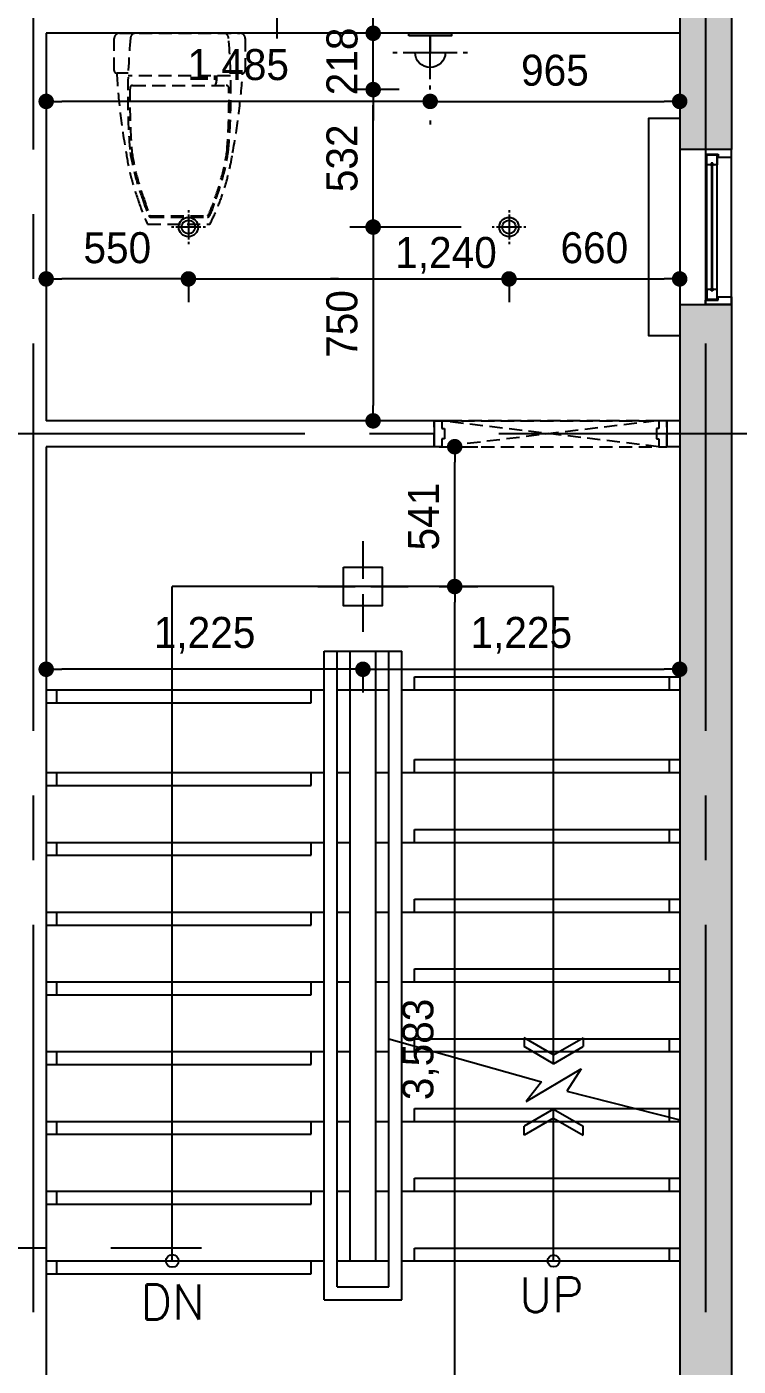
# Model space of a CAD drawing. Header units: millimetres. Extents: x -224448 to 1592092, y -164641 to 319001.
# Drawn here: x 99600 to 102351, y 154292 to 159476 of the extents above; entities that cross this region are included whole.
import ezdxf
from ezdxf.enums import TextEntityAlignment as Align

# ---------------------------------------------------------------- set-up
doc = ezdxf.new("R2010")
doc.units = ezdxf.units.MM
doc.linetypes.add('CENTER2', pattern=[1.125, 0.75, -0.125, 0.125, -0.125])
doc.linetypes.add('HIDDEN', pattern=[9.525, 6.35, -3.175])
doc.layers.get('Defpoints').update_dxf_attribs({"color": 35})
for name, color, linetype in [('ARREA', 1, 'Continuous'), ('DIM', 3, 'Continuous'), ('I-CL-LIT', 7, 'Continuous'), ('I-LIGHT', 1, 'Continuous'), ('I_CON', 2, 'Continuous'), ('I_FUR', 6, 'Continuous'), ('I_HAT', 8, 'Continuous'), ('I_WALL', 3, 'Continuous'), ('I_WIN', 5, 'Continuous'), ('LIG', 6, 'Continuous')]:
    doc.layers.add(name, color=color, linetype=linetype)
doc.styles.add('IABU-글꼴스타일', font='')
doc.styles.add('ROMANS', font='romans', dxfattribs={"height": 135})
doc.styles.get('IABU-글꼴스타일').set_extended_font_data('HY울릉도L')
doc.dimstyles.new('IABC-100 (SUB)', dxfattribs={"dimscale": 60, "dimtxt": 2, "dimasz": 1, "dimexe": 1.5, "dimexo": 2, "dimgap": 1, "dimtad": 1, "dimdec": 0, "dimdsep": 46, "dimlunit": 6, "dimtxsty": 'IABU-글꼴스타일', "dimblk": '1234_Dot', "dimcen": 1, "dimclrd": 4, "dimclre": 4, "dimclrt": 7, "dimadec": 0, "dimazin": 0, "dimtfac": 1, "dimtdec": 0, "dimtix": 1, "dimtmove": 2, "dimatfit": 3, "dimldrblk": '1234_Dot', "dimfxl": 2, "dimtolj": 1, "dimtzin": 0, "dimarcsym": 0})

# ---------------------------------------------------------------- blocks, each defined once
blk = doc.blocks.new('ff')
at = {"layer": 'I_WIN', "linetype": 'Continuous'}
for p, q in [((43740, 8610), (43710, 8610)), ((43710, 8610), (43710, 8519.1)), ((43740, 8559.1), (43740, 8610)), ((44280, 8561.1), (44280, 8610)), ((44280, 8610), (44310, 8610)), ((44310, 8610), (44310, 8519.1)), ((44310, 8610), (44310, 8519)), ((43727.4, 8510.1), (43727.4, 8559.1)), ((43727.4, 8559.1), (43740, 8559.1)), ((43730.7, 8514.8), (43730.7, 8554.8)), ((43730.7, 8554.8), (43768.7, 8554.8)), ((44289.3, 8554.8), (43730.7, 8554.8)), ((43768.7, 8554.8), (43768.7, 8540.1)), ((44289.3, 8554.8), (44251.3, 8554.8)), ((44251.3, 8554.8), (44251.3, 8540.1)), ((44289.3, 8554.8), (44251.3, 8554.8)), ((44251.3, 8554.8), (44251.3, 8540.1)), ((44280, 8559), (44280, 8561.1)), ((44292.6, 8559), (44280, 8559)), ((44289.3, 8514.8), (44289.3, 8554.8)), ((44289.3, 8514.8), (44289.3, 8554.8)), ((44292.6, 8510), (44292.6, 8559)), ((43710, 8519.1), (43710, 8510.1)), ((43710, 8510.1), (43727.4, 8510.1)), ((43768.7, 8514.8), (43730.7, 8514.8)), ((44289.3, 8514.8), (43730.7, 8514.8)), ((43768.7, 8540.1), (43763.2, 8538.3)), ((43763.2, 8538.3), (43763.2, 8531.9)), ((44256.8, 8537.1), (43763.2, 8537.1)), ((43763.2, 8533.1), (44256.8, 8533.1)), ((43763.2, 8531.9), (43768.7, 8530.1)), ((43768.7, 8540.9), (43771.5, 8539.5)), ((43768.7, 8529.3), (43771.5, 8530.7)), ((43768.7, 8530.1), (43768.7, 8514.8)), ((43771.5, 8539.5), (43772, 8538.5)), ((43771.5, 8530.7), (43772, 8531.7)), ((43772, 8538.5), (43772.5, 8537.1)), ((43772, 8531.7), (43772.5, 8533.1)), ((44248, 8538.5), (44247.5, 8537.1)), ((44248, 8538.5), (44247.5, 8537.1)), ((44248, 8531.7), (44247.5, 8533.1)), ((44248, 8531.7), (44247.5, 8533.1)), ((44248.5, 8539.5), (44248, 8538.5)), ((44248.5, 8539.5), (44248, 8538.5)), ((44248.5, 8530.7), (44248, 8531.7)), ((44248.5, 8530.7), (44248, 8531.7)), ((44251.3, 8540.9), (44248.5, 8539.5)), ((44251.3, 8540.9), (44248.5, 8539.5)), ((44251.3, 8529.3), (44248.5, 8530.7)), ((44251.3, 8529.3), (44248.5, 8530.7)), ((44251.3, 8540.1), (44256.8, 8538.3)), ((44251.3, 8540.1), (44256.8, 8538.3)), ((44256.8, 8531.9), (44251.3, 8530.1)), ((44256.8, 8531.9), (44251.3, 8530.1)), ((44251.3, 8530.1), (44251.3, 8514.8)), ((44251.3, 8530.1), (44251.3, 8514.8)), ((44251.3, 8514.8), (44289.3, 8514.8)), ((44251.3, 8514.8), (44289.3, 8514.8)), ((44254.8, 8537.1), (44254.8, 8533.1)), ((44254.8, 8537.1), (44254.8, 8533.1)), ((44256.8, 8538.3), (44256.8, 8531.9)), ((44256.8, 8538.3), (44256.8, 8531.9)), ((44310, 8510), (44292.6, 8510)), ((44310, 8519.1), (44310, 8510.1)), ((44310, 8519), (44310, 8510))]:
    blk.add_line(p, q, dxfattribs=at)
blk.add_lwpolyline([(44310, 8610), (43710, 8610), (43710, 8510.1), (44310, 8510.1)], dxfattribs=at)
blk = doc.blocks.new('j 10')
at = {"layer": 'I_FUR', "color": 8, "linetype": 'HIDDEN', "ltscale": 8}
for p, q in [((300474.4, 48441.6), (300574.4, 48441.6)), ((300474.4, 48411.6), (300474.4, 48441.6)), ((300474.4, 48441.6), (300474.4, 48441.6)), ((300574.4, 48441.6), (300574.4, 48411.6)), ((300474.4, 48411.6), (300474.4, 47571.6)), ((300504.4, 48411.6), (300474.4, 48411.6)), ((300474.4, 47571.6), (300574.4, 48411.6)), ((300574.4, 47581.6), (300474.4, 48411.6)), ((300504.4, 48401.6), (300504.4, 48411.6)), ((300544.4, 48401.6), (300504.4, 48401.6)), ((300574.4, 48411.6), (300544.4, 48411.6)), ((300544.4, 48411.6), (300544.4, 48401.6)), ((300574.4, 47571.6), (300574.4, 48411.6)), ((300574.4, 48411.6), (300574.4, 47581.6)), ((300504.4, 47571.6), (300474.4, 47571.6)), ((300474.4, 47571.6), (300474.4, 47541.6)), ((300474.4, 47541.6), (300574.4, 47541.6)), ((300474.4, 47541.6), (300474.4, 47541.6)), ((300544.4, 47581.6), (300504.4, 47581.6)), ((300504.4, 47581.6), (300504.4, 47571.6)), ((300544.4, 47571.6), (300544.4, 47581.6)), ((300574.4, 47571.6), (300544.4, 47571.6)), ((300574.4, 47541.6), (300574.4, 47571.6))]:
    blk.add_line(p, q, dxfattribs=at)
blk = doc.blocks.new('l2')
blk.add_circle((354296.1, 53893.4), 37.5)
at = {"layer": 'I-CL-LIT', "color": 1}
for p, q in [((354296.1, 53959), (354296.1, 53950.3)), ((354296.1, 53941.5), (354296.1, 53845.2)), ((354239.2, 53893.4), (354230.5, 53893.4)), ((354344.3, 53893.4), (354248, 53893.4)), ((354361.8, 53893.4), (354353.1, 53893.4)), ((354296.1, 53836.4), (354296.1, 53827.7))]:
    blk.add_line(p, q, dxfattribs=at)
blk.add_circle((354296.1, 53893.4), 26.3, dxfattribs=at)
blk = doc.blocks.new('j855')
at = {"layer": 'I-LIGHT'}
for p, q in [((96735.3, 140572.4), (96735.3, 140427.4)), ((96560.3, 140397.4), (96705.3, 140397.4)), ((96735.3, 140398.4), (96735.3, 140396.4)), ((96765.3, 140397.4), (96910.3, 140397.4)), ((96735.3, 140367.4), (96735.3, 140222.4))]:
    blk.add_line(p, q, dxfattribs=at)
at = {"layer": 'I-LIGHT', "ltscale": 50}
blk.add_lwpolyline([(96660.3, 140472.4), (96810.3, 140472.4), (96810.3, 140322.4), (96660.3, 140322.4)], close=True, dxfattribs=at)
at = {"layer": 'I-LIGHT'}
blk.add_lwpolyline([(96736.3, 140397.4), (96735.3, 140397.4), (96734.3, 140397.4)], dxfattribs=at)
blk = doc.blocks.new('B-03')
at = {"layer": 'LIG', "color": 1}
for p, q in [((0, 218.1), (0, 202.1)), ((0, 178.1), (0, 10)), ((-144, 74.1), (-128, 74.1)), ((-104, 74.1), (104, 74.1)), ((128, 74.1), (144, 74.1))]:
    blk.add_line(p, q, dxfattribs=at)
at = {"layer": 'LIG', "color": 6}
for p, q in [((-58.5, 73.9), (58.5, 73.9)), ((0, 10), (0, 73.9))]:
    blk.add_line(p, q, dxfattribs=at)
at = {"layer": 'LIG', "color": 3}
blk.add_lwpolyline([(-82.7, 10), (-82.7, 0), (82.7, 0), (82.7, 10)], close=True, dxfattribs=at)
at = {"layer": 'LIG', "color": 6}
blk.add_arc((0, 73.9), 58.5, 0, 180, dxfattribs=at)
blk = doc.blocks.new('j512')
at = {"layer": 'LIG'}
blk.add_blockref('B-03', (99844, 140240), dxfattribs=at)
blk = doc.blocks.new('1234_Dot')
at = {"color": 0, "linetype": 'ByBlock', "lineweight": -2}
blk.add_line((-0.5, 0), (-1, 0), dxfattribs=at)
at = {"color": 0, "linetype": 'ByBlock', "const_width": 0.5}
blk.add_lwpolyline([(-0.25, 0, 1), (0.25, 0, 1)], format="xyb", close=True, dxfattribs=at)
blk = doc.blocks.new('*D591')
at = {"layer": 'Defpoints', "color": 0, "ltscale": 50, "transparency": 16777216}
for p in [(101074.9, 157309.3), (101254.8, 157309.3), (101074.9, 153726.6)]:
    blk.add_point(p, dxfattribs=at)
at = {"layer": 'DIM', "color": 4, "lineweight": -2, "ltscale": 50, "transparency": 16777216}
for p, q in [((101194.9, 157309.3), (101344.8, 157309.3)), ((101254.8, 153786.6), (101254.8, 157249.3)), ((101194.9, 153726.6), (101344.8, 153726.6))]:
    blk.add_line(p, q, dxfattribs=at)
at = {"layer": 'DIM', "color": 4, "lineweight": -2, "ltscale": 50, "transparency": 16777216, "xscale": 60, "yscale": 60, "zscale": 60}
for p, rotation in [((101254.8, 157309.3), 90), ((101254.8, 153726.6), 270)]:
    blk.add_blockref('1234_Dot', p, dxfattribs=dict(at, rotation=rotation))
at = {"layer": 'DIM', "color": 7, "ltscale": 50, "transparency": 16777216, "insert": (101123.4, 155517.9), "char_height": 120, "attachment_point": 5, "rotation": 90, "style": 'IABU-글꼴스타일'}
blk.add_mtext('\\A1;3,583', dxfattribs=at)
blk = doc.blocks.new('*D592')
at = {"layer": 'Defpoints', "color": 0, "ltscale": 50, "transparency": 16777216}
for p in [(101074.9, 157850.5), (101254.8, 157850.5), (101074.9, 157309.3)]:
    blk.add_point(p, dxfattribs=at)
at = {"layer": 'DIM', "color": 4, "lineweight": -2, "ltscale": 50, "transparency": 16777216}
for p, q in [((101194.9, 157850.5), (101344.8, 157850.5)), ((101254.8, 157369.3), (101254.8, 157790.5)), ((101194.9, 157309.3), (101344.8, 157309.3))]:
    blk.add_line(p, q, dxfattribs=at)
at = {"layer": 'DIM', "color": 4, "lineweight": -2, "ltscale": 50, "transparency": 16777216, "xscale": 60, "yscale": 60, "zscale": 60}
for p, rotation in [((101254.8, 157850.5), 90), ((101254.8, 157309.3), 270)]:
    blk.add_blockref('1234_Dot', p, dxfattribs=dict(at, rotation=rotation))
at = {"layer": 'DIM', "color": 7, "ltscale": 50, "transparency": 16777216, "insert": (101134.8, 157579.9), "char_height": 120, "attachment_point": 5, "rotation": 90, "style": 'IABU-글꼴스타일'}
blk.add_mtext('\\A1;541', dxfattribs=at)
blk = doc.blocks.new('*D595')
at = {"layer": 'Defpoints', "color": 0, "ltscale": 50, "transparency": 16777216}
for p in [(101160, 159232.4), (102124.9, 159232.4), (102124.9, 159186.8)]:
    blk.add_point(p, dxfattribs=at)
at = {"layer": 'DIM', "color": 4, "lineweight": -2, "ltscale": 50, "transparency": 16777216}
for p, q in [((101220, 159186.8), (102064.9, 159186.8)), ((101160, 159112.4), (101160, 159096.8)), ((102124.9, 159112.4), (102124.9, 159096.8))]:
    blk.add_line(p, q, dxfattribs=at)
at = {"layer": 'DIM', "color": 4, "lineweight": -2, "ltscale": 50, "transparency": 16777216, "xscale": 60, "yscale": 60, "zscale": 60, "rotation": 180}
blk.add_blockref('1234_Dot', (101160, 159186.8), dxfattribs=at)
at = {"layer": 'DIM', "color": 4, "lineweight": -2, "ltscale": 50, "transparency": 16777216, "xscale": 60, "yscale": 60, "zscale": 60}
blk.add_blockref('1234_Dot', (102124.9, 159186.8), dxfattribs=at)
at = {"layer": 'DIM', "color": 7, "ltscale": 50, "transparency": 16777216, "insert": (101642.4, 159306.8), "char_height": 120, "attachment_point": 5, "style": 'IABU-글꼴스타일'}
blk.add_mtext('\\A1;965', dxfattribs=at)
blk = doc.blocks.new('*D596')
at = {"layer": 'Defpoints', "color": 0, "ltscale": 50, "transparency": 16777216}
for p in [(99674.9, 159232.4), (101160, 159232.4), (99674.9, 159186.8)]:
    blk.add_point(p, dxfattribs=at)
at = {"layer": 'DIM', "color": 4, "lineweight": -2, "ltscale": 50, "transparency": 16777216}
for p, q in [((101100, 159186.8), (99734.9, 159186.8)), ((99674.9, 159112.4), (99674.9, 159096.8)), ((101160, 159112.4), (101160, 159096.8))]:
    blk.add_line(p, q, dxfattribs=at)
at = {"layer": 'DIM', "color": 4, "lineweight": -2, "ltscale": 50, "transparency": 16777216, "xscale": 60, "yscale": 60, "zscale": 60, "rotation": 180}
blk.add_blockref('1234_Dot', (99674.9, 159186.8), dxfattribs=at)
at = {"layer": 'DIM', "color": 4, "lineweight": -2, "ltscale": 50, "transparency": 16777216, "xscale": 60, "yscale": 60, "zscale": 60}
blk.add_blockref('1234_Dot', (101160, 159186.8), dxfattribs=at)
at = {"layer": 'DIM', "color": 7, "ltscale": 50, "transparency": 16777216, "insert": (100417.4, 159318.2), "char_height": 120, "attachment_point": 5, "style": 'IABU-글꼴스타일'}
blk.add_mtext('\\A1;1,485', dxfattribs=at)
blk = doc.blocks.new('*D597')
at = {"layer": 'Defpoints', "color": 0, "ltscale": 50, "transparency": 16777216}
for p in [(100939.6, 159450.5), (101242.7, 159450.5), (101160, 159232.4)]:
    blk.add_point(p, dxfattribs=at)
at = {"layer": 'DIM', "color": 4, "lineweight": -2, "ltscale": 50, "transparency": 16777216}
for p, q in [((100939.6, 159510.5), (100939.6, 159570.5)), ((101122.7, 159450.5), (100849.6, 159450.5)), ((100939.6, 159232.4), (100939.6, 159450.5)), ((101040, 159232.4), (100849.6, 159232.4)), ((100939.6, 159172.4), (100939.6, 159112.4))]:
    blk.add_line(p, q, dxfattribs=at)
at = {"layer": 'DIM', "color": 4, "lineweight": -2, "ltscale": 50, "transparency": 16777216, "xscale": 60, "yscale": 60, "zscale": 60}
for p, rotation in [((100939.6, 159450.5), 270), ((100939.6, 159232.4), 90)]:
    blk.add_blockref('1234_Dot', p, dxfattribs=dict(at, rotation=rotation))
at = {"layer": 'DIM', "color": 7, "ltscale": 50, "transparency": 16777216, "insert": (100819.6, 159341.5), "char_height": 120, "attachment_point": 5, "rotation": 90, "style": 'IABU-글꼴스타일'}
blk.add_mtext('\\A1;218', dxfattribs=at)
blk = doc.blocks.new('*D598')
at = {"layer": 'Defpoints', "color": 0, "ltscale": 50, "transparency": 16777216}
for p in [(100939.6, 159232.4), (101160, 159232.4), (101399.2, 158700.5)]:
    blk.add_point(p, dxfattribs=at)
at = {"layer": 'DIM', "color": 4, "lineweight": -2, "ltscale": 50, "transparency": 16777216}
for p, q in [((101040, 159232.4), (100849.6, 159232.4)), ((100939.6, 158760.5), (100939.6, 159172.4)), ((101279.2, 158700.5), (100849.6, 158700.5))]:
    blk.add_line(p, q, dxfattribs=at)
at = {"layer": 'DIM', "color": 4, "lineweight": -2, "ltscale": 50, "transparency": 16777216, "xscale": 60, "yscale": 60, "zscale": 60}
for p, rotation in [((100939.6, 159232.4), 90), ((100939.6, 158700.5), 270)]:
    blk.add_blockref('1234_Dot', p, dxfattribs=dict(at, rotation=rotation))
at = {"layer": 'DIM', "color": 7, "ltscale": 50, "transparency": 16777216, "insert": (100819.6, 158966.5), "char_height": 120, "attachment_point": 5, "rotation": 90, "style": 'IABU-글꼴스타일'}
blk.add_mtext('\\A1;532', dxfattribs=at)
blk = doc.blocks.new('*D599')
at = {"layer": 'Defpoints', "color": 0, "ltscale": 50, "transparency": 16777216}
for p in [(101399.2, 158700.5), (100939.1, 157950.5), (101399.2, 157950.5)]:
    blk.add_point(p, dxfattribs=at)
at = {"layer": 'DIM', "color": 4, "lineweight": -2, "ltscale": 50, "transparency": 16777216}
for p, q in [((101279.2, 158700.5), (100849.1, 158700.5)), ((100939.1, 158640.5), (100939.1, 158010.5)), ((101279.2, 157950.5), (100849.1, 157950.5))]:
    blk.add_line(p, q, dxfattribs=at)
at = {"layer": 'DIM', "color": 4, "lineweight": -2, "ltscale": 50, "transparency": 16777216, "xscale": 60, "yscale": 60, "zscale": 60}
for p, rotation in [((100939.1, 158700.5), 90), ((100939.1, 157950.5), 270)]:
    blk.add_blockref('1234_Dot', p, dxfattribs=dict(at, rotation=rotation))
at = {"layer": 'DIM', "color": 7, "ltscale": 50, "transparency": 16777216, "insert": (100819.1, 158325.5), "char_height": 120, "attachment_point": 5, "rotation": 90, "style": 'IABU-글꼴스타일'}
blk.add_mtext('\\A1;750', dxfattribs=at)
blk = doc.blocks.new('*D600')
at = {"layer": 'Defpoints', "color": 0, "ltscale": 50, "transparency": 16777216}
for p in [(99674.9, 157134.3), (100899.9, 157134.3), (99674.9, 156989.1)]:
    blk.add_point(p, dxfattribs=at)
at = {"layer": 'DIM', "color": 4, "lineweight": -2, "ltscale": 50, "transparency": 16777216}
for p, q in [((99674.9, 157014.3), (99674.9, 156899.1)), ((100899.9, 157014.3), (100899.9, 156899.1)), ((100839.9, 156989.1), (99734.9, 156989.1))]:
    blk.add_line(p, q, dxfattribs=at)
at = {"layer": 'DIM', "color": 4, "lineweight": -2, "ltscale": 50, "transparency": 16777216, "xscale": 60, "yscale": 60, "zscale": 60, "rotation": 180}
blk.add_blockref('1234_Dot', (99674.9, 156989.1), dxfattribs=at)
at = {"layer": 'DIM', "color": 4, "lineweight": -2, "ltscale": 50, "transparency": 16777216, "xscale": 60, "yscale": 60, "zscale": 60}
blk.add_blockref('1234_Dot', (100899.9, 156989.1), dxfattribs=at)
at = {"layer": 'DIM', "color": 7, "ltscale": 50, "transparency": 16777216, "insert": (100287.4, 157120.5), "char_height": 120, "attachment_point": 5, "style": 'IABU-글꼴스타일'}
blk.add_mtext('\\A1;1,225', dxfattribs=at)
blk = doc.blocks.new('*D601')
at = {"layer": 'Defpoints', "color": 0, "ltscale": 50, "transparency": 16777216}
for p in [(100899.9, 157134.3), (102124.9, 157134.3), (102124.9, 156989.1)]:
    blk.add_point(p, dxfattribs=at)
at = {"layer": 'DIM', "color": 4, "lineweight": -2, "ltscale": 50, "transparency": 16777216}
for p, q in [((100899.9, 157014.3), (100899.9, 156899.1)), ((102124.9, 157014.3), (102124.9, 156899.1)), ((100959.9, 156989.1), (102064.9, 156989.1))]:
    blk.add_line(p, q, dxfattribs=at)
at = {"layer": 'DIM', "color": 4, "lineweight": -2, "ltscale": 50, "transparency": 16777216, "xscale": 60, "yscale": 60, "zscale": 60, "rotation": 180}
blk.add_blockref('1234_Dot', (100899.9, 156989.1), dxfattribs=at)
at = {"layer": 'DIM', "color": 4, "lineweight": -2, "ltscale": 50, "transparency": 16777216, "xscale": 60, "yscale": 60, "zscale": 60}
blk.add_blockref('1234_Dot', (102124.9, 156989.1), dxfattribs=at)
at = {"layer": 'DIM', "color": 7, "ltscale": 50, "transparency": 16777216, "insert": (101512.4, 157120.5), "char_height": 120, "attachment_point": 5, "style": 'IABU-글꼴스타일'}
blk.add_mtext('\\A1;1,225', dxfattribs=at)
blk = doc.blocks.new('*D612')
at = {"layer": 'Defpoints', "color": 0, "ltscale": 50, "transparency": 16777216}
for p in [(100709.2, 159894.7), (100567.5, 159550.5), (100709.2, 159550.5)]:
    blk.add_point(p, dxfattribs=at)
at = {"layer": 'DIM', "color": 4, "lineweight": -2, "ltscale": 50, "transparency": 16777216}
for p, q in [((100567.5, 159954.7), (100567.5, 160014.7)), ((100589.2, 159894.7), (100477.5, 159894.7)), ((100567.5, 159894.7), (100567.5, 159550.5)), ((100589.2, 159550.5), (100477.5, 159550.5)), ((100567.5, 159490.5), (100567.5, 159430.5))]:
    blk.add_line(p, q, dxfattribs=at)
at = {"layer": 'DIM', "color": 4, "lineweight": -2, "ltscale": 50, "transparency": 16777216, "xscale": 60, "yscale": 60, "zscale": 60}
for p, rotation in [((100567.5, 159894.7), 270), ((100567.5, 159550.5), 90)]:
    blk.add_blockref('1234_Dot', p, dxfattribs=dict(at, rotation=rotation))
at = {"layer": 'DIM', "color": 7, "ltscale": 50, "transparency": 16777216, "insert": (100447.5, 159722.6), "char_height": 120, "attachment_point": 5, "rotation": 90, "style": 'IABU-글꼴스타일'}
blk.add_mtext('\\A1;344', dxfattribs=at)
blk = doc.blocks.new('*D618')
at = {"layer": 'Defpoints', "color": 0, "ltscale": 50, "transparency": 16777216}
for p in [(100224.9, 158634.8), (101464.9, 158634.8), (101464.9, 158499.8)]:
    blk.add_point(p, dxfattribs=at)
at = {"layer": 'DIM', "color": 4, "lineweight": -2, "ltscale": 50, "transparency": 16777216}
for p, q in [((100164.9, 158499.8), (100104.9, 158499.8)), ((100224.9, 158514.8), (100224.9, 158409.8)), ((100224.9, 158499.8), (101464.9, 158499.8)), ((101464.9, 158514.8), (101464.9, 158409.8)), ((101524.9, 158499.8), (101584.9, 158499.8))]:
    blk.add_line(p, q, dxfattribs=at)
at = {"layer": 'DIM', "color": 4, "lineweight": -2, "ltscale": 50, "transparency": 16777216, "xscale": 60, "yscale": 60, "zscale": 60}
blk.add_blockref('1234_Dot', (100224.9, 158499.8), dxfattribs=at)
at = {"layer": 'DIM', "color": 4, "lineweight": -2, "ltscale": 50, "transparency": 16777216, "xscale": 60, "yscale": 60, "zscale": 60, "rotation": 180}
blk.add_blockref('1234_Dot', (101464.9, 158499.8), dxfattribs=at)
at = {"layer": 'DIM', "color": 7, "ltscale": 50, "transparency": 16777216, "insert": (101221.2, 158591), "char_height": 120, "attachment_point": 5, "style": 'IABU-글꼴스타일'}
blk.add_mtext('\\A1;1,240', dxfattribs=at)
blk = doc.blocks.new('*D619')
at = {"layer": 'Defpoints', "color": 0, "ltscale": 50, "transparency": 16777216}
for p in [(101464.9, 158634.8), (102124.9, 158634.8), (102124.9, 158499.8)]:
    blk.add_point(p, dxfattribs=at)
at = {"layer": 'DIM', "color": 4, "lineweight": -2, "ltscale": 50, "transparency": 16777216}
for p, q in [((101464.9, 158514.8), (101464.9, 158409.8)), ((101524.9, 158499.8), (102064.9, 158499.8)), ((102124.9, 158514.8), (102124.9, 158409.8))]:
    blk.add_line(p, q, dxfattribs=at)
at = {"layer": 'DIM', "color": 4, "lineweight": -2, "ltscale": 50, "transparency": 16777216, "xscale": 60, "yscale": 60, "zscale": 60, "rotation": 180}
blk.add_blockref('1234_Dot', (101464.9, 158499.8), dxfattribs=at)
at = {"layer": 'DIM', "color": 4, "lineweight": -2, "ltscale": 50, "transparency": 16777216, "xscale": 60, "yscale": 60, "zscale": 60}
blk.add_blockref('1234_Dot', (102124.9, 158499.8), dxfattribs=at)
at = {"layer": 'DIM', "color": 7, "ltscale": 50, "transparency": 16777216, "insert": (101794.9, 158619.8), "char_height": 120, "attachment_point": 5, "style": 'IABU-글꼴스타일'}
blk.add_mtext('\\A1;660', dxfattribs=at)
blk = doc.blocks.new('*D620')
at = {"layer": 'Defpoints', "color": 0, "ltscale": 50, "transparency": 16777216}
for p in [(99674.9, 158634.8), (100224.9, 158634.8), (99674.9, 158499.8)]:
    blk.add_point(p, dxfattribs=at)
at = {"layer": 'DIM', "color": 4, "lineweight": -2, "ltscale": 50, "transparency": 16777216}
for p, q in [((99674.9, 158514.8), (99674.9, 158409.8)), ((100164.9, 158499.8), (99734.9, 158499.8)), ((100224.9, 158514.8), (100224.9, 158409.8))]:
    blk.add_line(p, q, dxfattribs=at)
at = {"layer": 'DIM', "color": 4, "lineweight": -2, "ltscale": 50, "transparency": 16777216, "xscale": 60, "yscale": 60, "zscale": 60, "rotation": 180}
blk.add_blockref('1234_Dot', (99674.9, 158499.8), dxfattribs=at)
at = {"layer": 'DIM', "color": 4, "lineweight": -2, "ltscale": 50, "transparency": 16777216, "xscale": 60, "yscale": 60, "zscale": 60}
blk.add_blockref('1234_Dot', (100224.9, 158499.8), dxfattribs=at)
at = {"layer": 'DIM', "color": 7, "ltscale": 50, "transparency": 16777216, "insert": (99949.9, 158619.8), "char_height": 120, "attachment_point": 5, "style": 'IABU-글꼴스타일'}
blk.add_mtext('\\A1;550', dxfattribs=at)

msp = doc.modelspace()

# ---------------------------------------------------------------- hatches: boundary and pattern name
at = {"layer": 'I_HAT', "true_color": 0x000000}
h = msp.add_hatch(color=18, dxfattribs=at)
h.dxf.hatch_style = 1
h.paths.add_polyline_path([(90224.894, 164400.492), (89624.894, 164400.492), (89624.894, 164200.492), (89633.974, 164200.492), (89724.894, 164200.492), (89824.894, 164200.492), (90224.894, 164200.492)])
h.paths.add_polyline_path([(89824.894, 163300.492), (89624.894, 163300.492), (89624.894, 152500.492), (90224.894, 152500.492), (90224.894, 152700.492), (89824.894, 152700.492), (89824.894, 155850.492), (89824.894, 157850.492), (89824.894, 162050.492)])
h.paths.add_polyline_path([(99899.894, 152700.492), (99674.894, 152700.492), (99674.894, 153050.492), (99574.894, 153050.492), (99574.894, 152700.492), (99074.894, 152700.492), (99074.894, 152500.492), (99899.894, 152500.492)])
h.paths.add_polyline_path([(102324.894, 158400.492), (102124.894, 158400.492), (102124.894, 152700.492), (101899.894, 152700.492), (101899.894, 152500.492), (102324.894, 152500.492)])
h.paths.add_polyline_path([(102324.894, 161802.094), (102124.894, 161802.094), (102124.894, 159350.492), (102124.894, 159000.492), (102324.894, 159000.492)])
h.paths.add_polyline_path([(102324.894, 164200.492), (102324.894, 164400.492), (101724.894, 164400.492), (101724.894, 164200.492), (102124.894, 164200.492), (102124.894, 162150.492), (102124.894, 161802.094), (102324.894, 161802.094)])
at = {"layer": 'I_HAT'}
h = msp.add_hatch(dxfattribs=at)
h.set_pattern_fill('ANSI31', color=256, scale=10)
h.set_pattern_definition([(45, (-33519.093, 10146.922), (-22.4506403, 22.4506403), [])])
h.paths.add_polyline_path([(94879.894, 159405.492), (94556.894, 159405.492), (94556.894, 158885.492), (94879.894, 158885.492)])
h.paths.add_polyline_path([(94876.894, 152780.492), (94556.894, 152780.492), (94556.894, 152600.492), (94876.894, 152600.492)])
h.paths.add_polyline_path([(94876.894, 152600.492), (94556.894, 152600.492), (94556.894, 152500.492), (94876.894, 152500.492)])
h.paths.add_polyline_path([(94876.894, 152500.412), (94556.894, 152500.412), (94556.894, 152495.728), (94876.894, 152495.728)])
h.paths.add_polyline_path([(94876.894, 152495.728), (94556.894, 152495.728), (94556.894, 152477.374), (94876.894, 152477.374)])
h.paths.add_polyline_path([(94876.894, 152477.374), (94556.894, 152477.374), (94556.894, 152473.374), (94876.894, 152473.374)])
h.paths.add_polyline_path([(94876.894, 152473.374), (94556.894, 152473.374), (94556.894, 152455.728), (94876.894, 152455.728)])
h.paths.add_polyline_path([(94876.894, 152455.728), (94556.894, 152455.728), (94556.894, 152400.492), (94876.894, 152400.492)])
h.paths.add_polyline_path([(94349.998, 155574.42), (94349.998, 156091.563), (94147.141, 156091.563), (94147.141, 155574.42)], flags=9)
h.paths.add_polyline_path([(94349.998, 152402.706), (94349.998, 152771.277), (94169.998, 152771.277), (94169.998, 152402.706)], flags=9)
h.paths.add_polyline_path([(102438.934, 158775.865), (103025.111, 158775.865), (103025.111, 158955.36), (102438.934, 158955.36)], flags=9)
h.paths.add_polyline_path([(100657.81, 158666.981), (101575.919, 158666.981), (101575.919, 159039.684), (100657.81, 159039.684)], flags=9)
h.paths.add_polyline_path([(100030.26, 163496.715), (101221.072, 163496.715), (101221.072, 163869.418), (100030.26, 163869.418)], flags=9)
h.paths.add_polyline_path([(94623.684, 163540.812), (95541.793, 163540.812), (95541.793, 163913.515), (94623.684, 163913.515)], flags=9)
h.paths.add_polyline_path([(96841.644, 154904.292), (97487.05, 154904.292), (97487.05, 155276.995), (96841.644, 155276.995)], flags=9)
h.paths.add_polyline_path([(96608.495, 154377.695), (97235.435, 154377.695), (97235.435, 154589.262), (96608.495, 154589.262)], flags=9)
h.paths.add_polyline_path([(96607.383, 154580.284), (98204.546, 154580.284), (98204.546, 154785.807), (96607.383, 154785.807)], flags=9)
h.paths.add_polyline_path([(92151.227, 160624.65), (93685.582, 160624.65), (93685.582, 161522.46), (92151.227, 161522.46)], flags=9)
h.paths.add_polyline_path([(89835.147, 157215.883), (90931.071, 157215.883), (90931.071, 157619.778), (89835.147, 157619.778)], flags=9)
h.paths.add_polyline_path([(98748.771, 157665.883), (99844.695, 157665.883), (99844.695, 158069.778), (98748.771, 158069.778)], flags=9)
h.paths.add_polyline_path([(101314.622, 153450.883), (102121.551, 153450.883), (102121.551, 153854.777), (101314.622, 153854.777)], flags=9)
h.paths.add_polyline_path([(100499.644, 152695.883), (101306.574, 152695.883), (101306.574, 153099.777), (100499.644, 153099.777)], flags=9)
h.paths.add_polyline_path([(101438.608, 163499.849), (102092.276, 163499.849), (102092.276, 163903.2), (101438.608, 163903.2)], flags=9)
h.paths.add_polyline_path([(100232.025, 161286.818), (100962.324, 161286.818), (100962.324, 161690.713), (100232.025, 161690.713)], flags=9)
h.paths.add_polyline_path([(91879.925, 162743.645), (92975.849, 162743.645), (92975.849, 163147.539), (91879.925, 163147.539)], flags=9)

# ---------------------------------------------------------------- linework, layer by layer
at = {"layer": 'ARREA', "color": 1, "linetype": 'CENTER2', "ltscale": 2000}
for p, q in [((99624.894, 165000.492), (99624.894, 151900.492)), ((102224.894, 165000.492), (102224.894, 151900.492)), ((102924.894, 157900.492), (98974.894, 157900.492)), ((97674.894, 154750.492), (100274.894, 154750.492))]:
    msp.add_line(p, q, dxfattribs=at)
at = {"layer": 'I_CON', "color": 2}
for p, q in [((102324.894, 164200.492), (102324.894, 159000.492)), ((102124.894, 162150.492), (102124.894, 159350.492)), ((102124.894, 159350.492), (102124.894, 159000.492)), ((102124.894, 158400.492), (102124.894, 152700.492)), ((102324.894, 158400.492), (102324.894, 152500.492))]:
    msp.add_line(p, q, dxfattribs=at)
for points in [[(102324.894, 159000.492), (102124.894, 159000.492)], [(102124.894, 158400.492), (102324.894, 158400.492)]]:
    msp.add_lwpolyline(points, dxfattribs=at)
at = {"layer": 'I_FUR', "color": 8, "linetype": 'HIDDEN', "ltscale": 8}
for p, q in [((99957.887, 159450.492), (100424.654, 159450.492)), ((99937.675, 159306.317), (99937.857, 159430.521)), ((100444.625, 159430.462), (100444.443, 159306.258)), ((99992.074, 159296.237), (99947.66, 159296.302)), ((100434.428, 159296.273), (100388.203, 159296.34)), ((100388.219, 159285.55), (99991.697, 159285.446)), ((100009.109, 159248.782), (100371.518, 159248.25)), ((100080.311, 158738.774), (100298.096, 158738.976)), ((100080.35, 158743.774), (100298.134, 158743.975)), ((100067.278, 158711.374), (100308.044, 158711.374)), ((100804.894, 158500.492), (100774.894, 158500.492))]:
    msp.add_line(p, q, dxfattribs=at)
at = {"layer": 'I_FUR', "color": 6, "linetype": 'Continuous'}
msp.add_lwpolyline([(102124.894, 159120.492), (102004.894, 159120.492), (102004.894, 158280.492), (102124.894, 158280.492)], dxfattribs=at)
at = {"layer": 'I_FUR', "color": 8, "linetype": 'HIDDEN', "ltscale": 8}
for centre, radius, start, end in [((99957.857, 159430.492), 20, 89.915862, 179.915862), ((100020.801, 159430.522), 20, 89.915862, 179.915862), ((100360.349, 159430.642), 20, 359.915862, 89.915862), ((100424.625, 159430.492), 20, 359.915862, 89.915862), ((102469.252, 159204.216), 2478.886, 174.715227, 184.959943), ((97902.871, 159218.944), 2486.537, 354.701616, 4.953562), ((99947.675, 159306.302), 10, 179.915862, 269.915862), ((102472.653, 159437.489), 2528.937, 183.200397, 190.238479), ((97896.836, 159456.138), 2542.622, 349.376091, 356.3952), ((100434.443, 159306.273), 10, 269.915862, 359.915862), ((100009.094, 159238.782), 10, 89.915862, 178.782964), ((100371.503, 159238.25), 10, 1.048761, 89.915862), ((102467.426, 159186.556), 2468.886, 178.782964, 184.549594), ((97913.028, 159193.244), 2468.886, 355.282131, 1.048761), ((100903.551, 159125.804), 929.836, 188.523945, 200.138759), ((100904.706, 159134.673), 916.565, 189.088484, 200.721782), ((100904.273, 159125.807), 908.059, 188.555386, 200.211014), ((99476.718, 159127.899), 929.836, 333.38746, 351.307779), ((99475.995, 159127.904), 908.059, 339.620711, 351.276339), ((99475.995, 159127.904), 913.059, 339.620711, 351.276339), ((100624.847, 158982.771), 620.112, 196.594801, 205.954481), ((100624.847, 158982.771), 602.612, 196.594801, 203.257054), ((100624.847, 158982.771), 597.612, 196.594801, 203.257054), ((99784.529, 158979.846), 568.144, 335.802827, 342.78385), ((99784.532, 158979.846), 573.141, 335.808164, 342.787706), ((100080.389, 158748.774), 10, 203.257054, 269.555227), ((100080.389, 158748.774), 5, 203.257054, 269.555227), ((100298.173, 158748.975), 10, 269.555227, 336.430243), ((100298.173, 158748.975), 5, 269.555227, 336.430243)]:
    msp.add_arc(centre, radius, start, end, dxfattribs=at)
at = {"layer": 'I_HAT'}
for p, q in [((100162.394, 154699.316), (100162.394, 157309.316)), ((100162.394, 156589.316), (100162.394, 157309.316)), ((101637.394, 157309.316), (100162.394, 157309.316)), ((101637.394, 155462.66), (101637.394, 157309.316)), ((100749.894, 154549.316), (100749.894, 157059.316)), ((100749.894, 157059.316), (101049.894, 157059.316)), ((100799.894, 154599.316), (100799.894, 157059.316)), ((100849.894, 154699.316), (100849.894, 157059.316)), ((100949.894, 154699.316), (100949.894, 157059.316)), ((100999.894, 154599.316), (100999.894, 157059.316)), ((101049.894, 154549.316), (101049.894, 157059.316)), ((101099.894, 156959.316), (102124.894, 156959.316)), ((101099.894, 156909.316), (101099.894, 156959.316)), ((102084.894, 156959.316), (102084.894, 156909.316)), ((99674.894, 156909.316), (100749.894, 156909.316)), ((99674.894, 156859.316), (100699.894, 156859.316)), ((99714.894, 156909.316), (99714.894, 156859.316)), ((100699.894, 156859.316), (100699.894, 156909.316)), ((100799.894, 156909.316), (100849.894, 156909.316)), ((100799.894, 156909.316), (100999.894, 156909.316)), ((100949.894, 156909.316), (100999.894, 156909.316)), ((101049.894, 156909.316), (102124.894, 156909.316)), ((101099.894, 156639.316), (102124.894, 156639.316)), ((101099.894, 156589.316), (101099.894, 156639.316)), ((102084.894, 156639.316), (102084.894, 156589.316)), ((99674.894, 156589.316), (100749.894, 156589.316)), ((99714.894, 156589.316), (99714.894, 156539.316)), ((100699.894, 156539.316), (100699.894, 156589.316)), ((100799.894, 156589.316), (100849.894, 156589.316)), ((100949.894, 156589.316), (100999.894, 156589.316)), ((101049.894, 156589.316), (102124.894, 156589.316)), ((99674.894, 156539.316), (100699.894, 156539.316)), ((101099.894, 156369.316), (102124.894, 156369.316)), ((101099.894, 156319.316), (101099.894, 156369.316)), ((102084.894, 156369.316), (102084.894, 156319.316)), ((99674.894, 156319.316), (100749.894, 156319.316)), ((99714.894, 156319.316), (99714.894, 156269.316)), ((100699.894, 156269.316), (100699.894, 156319.316)), ((100799.894, 156319.316), (100849.894, 156319.316)), ((100949.894, 156319.316), (100999.894, 156319.316)), ((101049.894, 156319.316), (102124.894, 156319.316)), ((99674.894, 156269.316), (100699.894, 156269.316)), ((101099.894, 156099.316), (102124.894, 156099.316)), ((101099.894, 156049.316), (101099.894, 156099.316)), ((102084.894, 156099.316), (102084.894, 156049.316)), ((99674.894, 156049.316), (100749.894, 156049.316)), ((99714.894, 156049.316), (99714.894, 155999.316)), ((100699.894, 155999.316), (100699.894, 156049.316)), ((100799.894, 156049.316), (100849.894, 156049.316)), ((100949.894, 156049.316), (100999.894, 156049.316)), ((101049.894, 156049.316), (102124.894, 156049.316)), ((99674.894, 155999.316), (100699.894, 155999.316)), ((101099.894, 155829.316), (102124.894, 155829.316)), ((101099.894, 155779.316), (101099.894, 155829.316)), ((102084.894, 155829.316), (102084.894, 155779.316)), ((99674.894, 155779.316), (100749.894, 155779.316)), ((99714.894, 155779.316), (99714.894, 155729.316)), ((100699.894, 155729.316), (100699.894, 155779.316)), ((100799.894, 155779.316), (100849.894, 155779.316)), ((100949.894, 155779.316), (100999.894, 155779.316)), ((101049.894, 155779.316), (102124.894, 155779.316)), ((99674.894, 155729.316), (100699.894, 155729.316)), ((101637.394, 155497.301), (101523.117, 155563.279)), ((101523.117, 155563.279), (101523.117, 155528.638)), ((101637.394, 155497.301), (101751.672, 155563.279)), ((101751.672, 155563.279), (101751.672, 155528.638)), ((100999.894, 155558.857), (101590.714, 155392.563)), ((101099.894, 155559.316), (102124.894, 155559.316)), ((101099.894, 155509.316), (101099.894, 155559.316)), ((101637.394, 155462.66), (101523.117, 155528.638)), ((101637.394, 155462.66), (101751.672, 155528.638)), ((102084.894, 155559.316), (102084.894, 155509.316)), ((99674.894, 155509.316), (100749.894, 155509.316)), ((99674.894, 155459.316), (100699.894, 155459.316)), ((99714.894, 155509.316), (99714.894, 155459.316)), ((100699.894, 155459.316), (100699.894, 155509.316)), ((100799.894, 155509.316), (100849.894, 155509.316)), ((100949.894, 155509.316), (100999.894, 155509.316)), ((101049.894, 155509.316), (102124.894, 155509.316)), ((101530.888, 155316.725), (101743.901, 155443.065)), ((101743.901, 155443.065), (101688.675, 155356.206)), ((101590.714, 155392.563), (101530.888, 155316.725)), ((101688.675, 155356.206), (102124.894, 155245.816)), ((101099.894, 155289.316), (102124.894, 155289.316)), ((101099.894, 155239.316), (101099.894, 155289.316)), ((101637.394, 155286.746), (101523.117, 155220.768)), ((101637.394, 155252.105), (101523.117, 155186.127)), ((101637.394, 154699.316), (101637.394, 155286.746)), ((101637.394, 155286.746), (101751.672, 155220.768)), ((101637.394, 155252.105), (101751.672, 155186.127)), ((102084.894, 155289.316), (102084.894, 155239.316)), ((99674.894, 155239.316), (100749.894, 155239.316)), ((99714.894, 155239.316), (99714.894, 155189.316)), ((100699.894, 155189.316), (100699.894, 155239.316)), ((100799.894, 155239.316), (100849.894, 155239.316)), ((100949.894, 155239.316), (100999.894, 155239.316)), ((101049.894, 155239.316), (102124.894, 155239.316)), ((101523.117, 155186.127), (101523.117, 155220.768)), ((101751.672, 155186.127), (101751.672, 155220.768)), ((99674.894, 155189.316), (100699.894, 155189.316)), ((101099.894, 155019.316), (102124.894, 155019.316)), ((101099.894, 154969.316), (101099.894, 155019.316)), ((102084.894, 155019.316), (102084.894, 154969.316)), ((99674.894, 154969.316), (100749.894, 154969.316)), ((99714.894, 154969.316), (99714.894, 154919.316)), ((100699.894, 154919.316), (100699.894, 154969.316)), ((100799.894, 154969.316), (100849.894, 154969.316)), ((100949.894, 154969.316), (100999.894, 154969.316)), ((101049.894, 154969.316), (102124.894, 154969.316)), ((99674.894, 154919.316), (100699.894, 154919.316)), ((101099.894, 154749.316), (102124.894, 154749.316)), ((101099.894, 154699.316), (101099.894, 154749.316)), ((102084.894, 154749.316), (102084.894, 154699.316)), ((99674.894, 154699.316), (100749.894, 154699.316)), ((99714.894, 154699.316), (99714.894, 154649.316)), ((100699.894, 154649.316), (100699.894, 154699.316)), ((100799.894, 154699.316), (100999.894, 154699.316)), ((101049.894, 154699.316), (102124.894, 154699.316)), ((99674.894, 154649.316), (100699.894, 154649.316)), ((100799.894, 154599.316), (100999.894, 154599.316)), ((100749.894, 154549.316), (101049.894, 154549.316))]:
    msp.add_line(p, q, dxfattribs=at)
for centre, radius in [((100162.394, 154699.316), 24.435), ((101637.394, 154699.316), 23.235)]:
    msp.add_circle(centre, radius, dxfattribs=at)
at = {"layer": 'I_WALL'}
for p, q in [((102124.894, 159450.492), (99674.894, 159450.492)), ((99674.894, 159450.492), (99674.894, 157950.492)), ((101174.894, 157950.492), (99674.894, 157950.492)), ((101174.894, 157950.492), (101174.894, 157850.492)), ((102124.894, 157950.492), (102074.894, 157950.492)), ((102074.894, 157950.492), (102074.894, 157850.492)), ((101174.894, 157850.492), (99674.894, 157850.492)), ((99674.894, 157850.492), (99674.894, 153950.492)), ((102124.894, 157850.492), (102074.894, 157850.492))]:
    msp.add_line(p, q, dxfattribs=at)
at = {"layer": 'I_WIN'}
msp.add_lwpolyline([(102324.894, 159000.492), (102124.894, 159000.492), (102124.894, 158400.492), (102324.894, 158400.492)], close=True, dxfattribs=at)

# ---------------------------------------------------------------- block references
at = {"xscale": -1, "rotation": 180}
msp.add_blockref('j512', (1316, 299690.492), dxfattribs=at)
at = {"rotation": 270}
msp.add_blockref('ff', (93714.894, 202710.492), dxfattribs=at)
msp.add_blockref('j855', (4164.556, 16911.904))
at = {"layer": 'I_HAT', "rotation": 89.99999999999997}
msp.add_blockref('j 10', (149616.528, -142623.938), dxfattribs=at)
at = {"layer": 'I_WALL'}
for p in [(-254071.254, 104807.139), (-252831.254, 104807.139)]:
    msp.add_blockref('l2', p, dxfattribs=at)

# ---------------------------------------------------------------- texts
at = {"layer": 'I_HAT', "style": 'ROMANS'}
for s, p in [('UP', (101628.547, 154500.857)), ('DN', (100164.418, 154472.583))]:
    msp.add_text(s, height=135, dxfattribs=at).set_placement(p, align=Align.CENTER)

# ---------------------------------------------------------------- dimensions: what is measured, and where the dimension line sits
at = {"layer": 'DIM', "ltscale": 50}
for base, p1, p2, picture, middle in [((100567.466, 159550.492), (100709.23, 159894.663), (100709.23, 159550.492), '*D612', (100447.466, 159722.577)), ((100939.609, 159450.492), (101160, 159232.412), (101242.718, 159450.492), '*D597', (100819.609, 159341.452)), ((100939.609, 159232.412), (101399.23, 158700.492), (101160, 159232.412), '*D598', (100819.609, 158966.452)), ((100939.144, 157950.492), (101399.23, 158700.492), (101399.23, 157950.492), '*D599', (100819.144, 158325.492)), ((101254.78, 157850.492), (101074.894, 157309.316), (101074.894, 157850.492), '*D592', (101134.78, 157579.904)), ((101254.78, 157309.316), (101074.894, 153726.584), (101074.894, 157309.316), '*D591', (101123.352, 155517.95))]:
    dim = msp.add_linear_dim(base=base, p1=p1, p2=p2, angle=90, dimstyle='IABC-100 (SUB)', dxfattribs=at)
    dim.commit()
    dim.dimension.update_dxf_attribs({"geometry": picture, "text_midpoint": middle})
for base, p1, p2, picture, middle in [((99674.894, 159186.799), (101160, 159232.412), (99674.894, 159232.412), '*D596', (100417.447, 159318.227)), ((102124.894, 159186.799), (101160, 159232.412), (102124.894, 159232.412), '*D595', (101642.447, 159306.799)), ((99674.894, 158499.777), (100224.894, 158634.828), (99674.894, 158634.828), '*D620', (99949.894, 158619.777)), ((102124.894, 158499.777), (101464.894, 158634.828), (102124.894, 158634.828), '*D619', (101794.894, 158619.777)), ((99674.894, 156989.064), (100899.894, 157134.316), (99674.894, 157134.316), '*D600', (100287.394, 157120.493)), ((102124.894, 156989.064), (100899.894, 157134.316), (102124.894, 157134.316), '*D601', (101512.394, 157120.493))]:
    dim = msp.add_linear_dim(base=base, p1=p1, p2=p2, dimstyle='IABC-100 (SUB)', dxfattribs=at)
    dim.commit()
    dim.dimension.update_dxf_attribs({"geometry": picture, "text_midpoint": middle})
dim = msp.add_linear_dim(base=(101464.894, 158499.777), p1=(100224.894, 158634.828), p2=(101464.894, 158634.828), dimstyle='IABC-100 (SUB)', dxfattribs=at)
dim.commit()
dim.dimension.update_dxf_attribs({"geometry": '*D618', "text_midpoint": (101221.195, 158591.044), "dimtype": 160})

doc.saveas('drawing.dxf')
